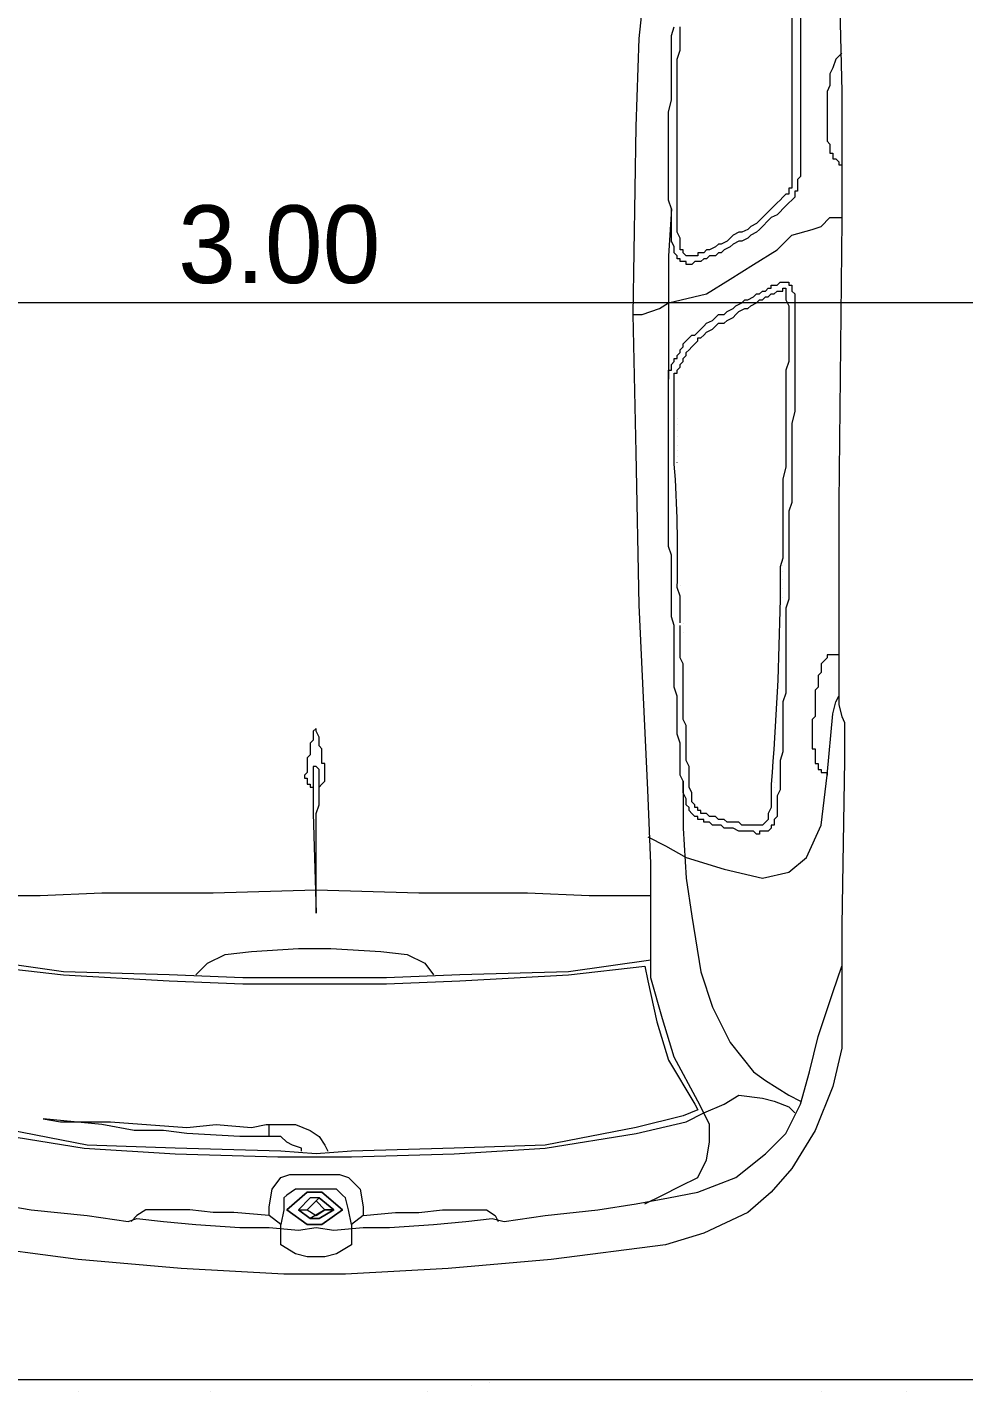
# Model space of a CAD drawing. Header units: millimetres. Extents: x 21 to 236, y 15 to 64.
# Drawn here: x 44.949 to 46.395, y 30.574 to 32.681 of the extents above; entities that cross this region are included whole.
import ezdxf

# ---------------------------------------------------------------- set-up
doc = ezdxf.new("R2010")
doc.units = ezdxf.units.MM
for name, color, linetype in [('PDF_Cota', 90, 'Continuous'), ('PDF_Desnível', 7, 'Continuous'), ('PDF_Mobiliário', 61, 'Continuous'), ('PDF_Text', 70, 'Continuous')]:
    doc.layers.add(name, color=color, linetype=linetype)
doc.layers.add('PDF_Grama', color=7, linetype='Continuous', true_color=0x397200)
doc.styles.add('PDF Comic Sans MS', font='comic.ttf')

msp = doc.modelspace()

# ---------------------------------------------------------------- linework, layer by layer
at = {"layer": 'PDF_Cota', "lineweight": 0}
msp.add_lwpolyline([(46.81810195479739, 32.25533246526144), (43.8992363547974, 32.25533246526144), (43.94002795479739, 32.25533246526144)], dxfattribs=at)
at = {"layer": 'PDF_Desnível', "lineweight": 9}
msp.add_lwpolyline([(46.85889355479739, 34.77534686526144), (46.85889355479739, 30.59194166526144), (43.85844475479739, 30.59194166526144)], dxfattribs=at)
at = {"layer": 'PDF_Grama', "lineweight": 20}
for points in [[(45.02780395479739, 30.57381206526144), (45.02780395479739, 30.57381206526144)], [(45.23176195479739, 30.57381206526144), (45.23176195479739, 30.57381206526144)], [(45.56715955479739, 30.57381206526144), (45.56715955479739, 30.57381206526144)], [(45.63514555479739, 30.58287686526144), (45.63514555479739, 30.58287686526144)], [(45.6623399547974, 30.58740926526144), (45.6623399547974, 30.58740926526144)], [(46.1745011547974, 30.57381206526144), (46.1745011547974, 30.57381206526144)], [(46.30594075479739, 30.57381206526144), (46.30594075479739, 30.57381206526144)]]:
    msp.add_lwpolyline(points, dxfattribs=at)
at = {"layer": 'PDF_Mobiliário', "lineweight": 9}
for points in [[(45.9116219547974, 31.24007486526144), (45.9116219547974, 31.30352846526144), (45.9116219547974, 31.38964406526144), (45.90708955479739, 31.50295406526144), (45.8934923547974, 31.78849526526144), (45.88895995479739, 32.02418006526144), (45.8844275547974, 32.23720286526144), (45.88895995479739, 32.52727646526144), (45.8934923547974, 32.66324846526144), (45.90708955479739, 32.79015566526144), (45.92068675479739, 32.85814166526144), (45.99320515479739, 33.08476166526144), (46.0249319547974, 33.20260406526144), (46.04759395479739, 33.29325206526144), (46.06119115479739, 33.37483526526144), (46.06119115479739, 33.39749726526144)], [(46.19716315479739, 32.96238686526144), (46.20622795479739, 32.58166526526144), (46.20622795479739, 32.38223966526144), (46.2016955547974, 31.94712926526144), (46.2016955547974, 31.66612046526144), (46.2016955547974, 31.63439366526144), (46.20622795479739, 31.61626406526144), (46.21076035479739, 31.60719926526144), (46.21076035479739, 31.54827806526144), (46.20622795479739, 31.29446366526144), (46.20622795479739, 31.14942686526144), (46.20622795479739, 31.10410286526144), (46.19263075479739, 31.04518166526144), (46.16543635479739, 30.97719566526144), (46.12917715479739, 30.91827446526144), (46.0974503547974, 30.88201526526144), (46.06119115479739, 30.85028846526144), (45.99320515479739, 30.81856166526144), (45.93428395479739, 30.80043206526144), (45.75752035479739, 30.77777006526144), (45.59888635479739, 30.76417286526144), (45.44025235479739, 30.75510806526144), (45.39492835479739, 30.75510806526144), (45.34507195479739, 30.75510806526144), (45.18643795479739, 30.76417286526144), (45.02780395479739, 30.77777006526144), (44.85557275479739, 30.80043206526144)], [(46.1427743547974, 32.70857246526144), (46.1427743547974, 32.67684566526144), (46.1427743547974, 32.64511886526144), (46.1427743547974, 32.61339206526144), (46.1427743547974, 32.58166526526144), (46.1427743547974, 32.55447086526144), (46.1427743547974, 32.53180886526144), (46.1427743547974, 32.51367926526144), (46.1427743547974, 32.49554966526144), (46.1427743547974, 32.48195246526144), (46.1427743547974, 32.47288766526144), (46.1427743547974, 32.46382286526144), (46.1427743547974, 32.45475806526144), (46.1427743547974, 32.45022566526144), (46.13824195479739, 32.44569326526144), (46.13824195479739, 32.44116086526144), (46.13824195479739, 32.43662846526144), (46.13824195479739, 32.43209606526144), (46.13824195479739, 32.42756366526145), (46.13370955479739, 32.42756366526145), (46.13370955479739, 32.42303126526144), (46.13370955479739, 32.41849886526144), (46.12917715479739, 32.41396646526144), (46.12464475479739, 32.40943406526144), (46.12011235479739, 32.40490166526144), (46.1155799547974, 32.40036926526144), (46.11104755479739, 32.39583686526144), (46.10651515479739, 32.39130446526144), (46.0974503547974, 32.38677206526144), (46.09291795479739, 32.38223966526144), (46.0838531547974, 32.37317486526144), (46.07932075479739, 32.36864246526144), (46.07478835479739, 32.36411006526144), (46.06572355479739, 32.35957766526144), (46.06119115479739, 32.35504526526144), (46.05212635479739, 32.35051286526144), (46.04759395479739, 32.35051286526144), (46.03852915479739, 32.34598046526144), (46.03399675479739, 32.34144806526144), (46.0249319547974, 32.33691566526144), (46.02039955479739, 32.33238326526144), (46.01586715479739, 32.33238326526144), (46.0113347547974, 32.32785086526144), (46.00226995479739, 32.32785086526144), (45.9977375547974, 32.32331846526144), (45.99320515479739, 32.32331846526144), (45.98867275479739, 32.31878606526144), (45.98414035479739, 32.31878606526144), (45.97960795479739, 32.31878606526144), (45.97507555479739, 32.31425366526144), (45.9705431547974, 32.31425366526144), (45.9660107547974, 32.31425366526144), (45.9660107547974, 32.31878606526144), (45.96147835479739, 32.31878606526144), (45.95694595479739, 32.31878606526144), (45.95694595479739, 32.32331846526144), (45.9524135547974, 32.32331846526144), (45.9524135547974, 32.32785086526144), (45.94788115479739, 32.33238326526144), (45.94788115479739, 32.33691566526144), (45.94788115479739, 32.34144806526144), (45.94334875479739, 32.35051286526144), (45.94334875479739, 32.35504526526144), (45.94334875479739, 32.36411006526144), (45.94334875479739, 32.37317486526144), (45.94334875479739, 32.38677206526144), (45.94334875479739, 32.40036926526144), (45.9388163547974, 32.41396646526144), (45.9388163547974, 32.43209606526144), (45.9388163547974, 32.44569326526144), (45.9388163547974, 32.46382286526144), (45.9388163547974, 32.48195246526144), (45.9388163547974, 32.50008206526144), (45.9388163547974, 32.51821166526144), (45.9388163547974, 32.53634126526144), (45.9388163547974, 32.54993846526144), (45.94334875479739, 32.56806806526144), (45.94334875479739, 32.58619766526144), (45.94334875479739, 32.59979486526144), (45.94334875479739, 32.61792446526144), (45.94334875479739, 32.63152166526145), (45.94334875479739, 32.64511886526144), (45.94334875479739, 32.65871606526144), (45.94334875479739, 32.66778086526144), (45.94788115479739, 32.68137806526144)], [(46.12917715479739, 32.70857246526144), (46.12917715479739, 32.67684566526144), (46.12917715479739, 32.64511886526144), (46.12917715479739, 32.61339206526144), (46.12917715479739, 32.58166526526144), (46.12917715479739, 32.55447086526144), (46.12917715479739, 32.53180886526144), (46.12917715479739, 32.51367926526144), (46.12917715479739, 32.49554966526144), (46.12917715479739, 32.48195246526144), (46.12917715479739, 32.47288766526144), (46.12917715479739, 32.46382286526144), (46.12917715479739, 32.45475806526144), (46.12917715479739, 32.45022566526144), (46.12917715479739, 32.44569326526144), (46.12917715479739, 32.44116086526144), (46.12917715479739, 32.43662846526144), (46.12917715479739, 32.43209606526144), (46.12464475479739, 32.43209606526144), (46.12464475479739, 32.42756366526145), (46.12464475479739, 32.42303126526144), (46.12011235479739, 32.42303126526144), (46.1155799547974, 32.41849886526144), (46.11104755479739, 32.41396646526144), (46.10651515479739, 32.40943406526144), (46.10198275479739, 32.40490166526144), (46.0974503547974, 32.40036926526144), (46.09291795479739, 32.39583686526144), (46.0838531547974, 32.38677206526144), (46.07932075479739, 32.38223966526144), (46.07478835479739, 32.37770726526144), (46.06572355479739, 32.37317486526144), (46.06119115479739, 32.36864246526144), (46.05212635479739, 32.36411006526144), (46.04759395479739, 32.36411006526144), (46.03852915479739, 32.35957766526144), (46.03399675479739, 32.35504526526144), (46.0294643547974, 32.35051286526144), (46.02039955479739, 32.34598046526144), (46.01586715479739, 32.34598046526144), (46.0113347547974, 32.34144806526144), (46.00226995479739, 32.33691566526144), (45.9977375547974, 32.33691566526144), (45.99320515479739, 32.33238326526144), (45.98867275479739, 32.33238326526144), (45.98414035479739, 32.33238326526144), (45.98414035479739, 32.32785086526144), (45.97960795479739, 32.32785086526144), (45.97507555479739, 32.32785086526144), (45.9705431547974, 32.32785086526144), (45.9660107547974, 32.32785086526144), (45.96147835479739, 32.33238326526144), (45.96147835479739, 32.33691566526144), (45.95694595479739, 32.33691566526144), (45.95694595479739, 32.34144806526144), (45.95694595479739, 32.34598046526144), (45.95694595479739, 32.35051286526144), (45.95694595479739, 32.35504526526144), (45.9524135547974, 32.36411006526144), (45.9524135547974, 32.37770726526144), (45.9524135547974, 32.38677206526144), (45.9524135547974, 32.40036926526144), (45.9524135547974, 32.41396646526144), (45.9524135547974, 32.43209606526144), (45.9524135547974, 32.44569326526144), (45.9524135547974, 32.46382286526144), (45.9524135547974, 32.48195246526144), (45.9524135547974, 32.50008206526144), (45.9524135547974, 32.51821166526144), (45.9524135547974, 32.53634126526144), (45.9524135547974, 32.54993846526144), (45.9524135547974, 32.56806806526144), (45.9524135547974, 32.58619766526144), (45.9524135547974, 32.59979486526144), (45.9524135547974, 32.61792446526144), (45.9524135547974, 32.63152166526145), (45.95694595479739, 32.64511886526144), (45.95694595479739, 32.65871606526144), (45.95694595479739, 32.66778086526144), (45.95694595479739, 32.68137806526144)], [(46.20622795479739, 32.64058646526144), (46.19716315479739, 32.63152166526145), (46.19263075479739, 32.61792446526144), (46.18809835479739, 32.60885966526144), (46.18809835479739, 32.59979486526144), (46.18809835479739, 32.59073006526144), (46.18356595479739, 32.58166526526144), (46.18356595479739, 32.57713286526144), (46.18356595479739, 32.56806806526144), (46.18356595479739, 32.56353566526144), (46.18356595479739, 32.55447086526144), (46.18356595479739, 32.54993846526144), (46.18356595479739, 32.54540606526144), (46.18356595479739, 32.54087366526144), (46.18356595479739, 32.53634126526144), (46.18356595479739, 32.53180886526144), (46.18356595479739, 32.52727646526144), (46.18356595479739, 32.52274406526144), (46.18356595479739, 32.51821166526144), (46.18356595479739, 32.51367926526144), (46.18356595479739, 32.50914686526144), (46.18356595479739, 32.50461446526144), (46.18809835479739, 32.50008206526144), (46.18809835479739, 32.49554966526144), (46.18809835479739, 32.49101726526144), (46.18809835479739, 32.48648486526144), (46.19263075479739, 32.48648486526144), (46.19263075479739, 32.48195246526144), (46.19263075479739, 32.47742006526144), (46.19716315479739, 32.47742006526144), (46.2016955547974, 32.47288766526144), (46.2016955547974, 32.46835526526144), (46.20622795479739, 32.46835526526144)], [(45.8844275547974, 32.23720286526144), (45.89802475479739, 32.23720286526144), (45.92521915479739, 32.24626766526144), (45.9388163547974, 32.25533246526144), (45.9977375547974, 32.26892966526144), (46.03399675479739, 32.29159166526144), (46.0702559547974, 32.31425366526144), (46.10651515479739, 32.33691566526144), (46.12917715479739, 32.35957766526144), (46.16090395479739, 32.36864246526144), (46.1745011547974, 32.37317486526144), (46.18809835479739, 32.38677206526144), (46.20622795479739, 32.38677206526144)], [(45.94334875479739, 32.40036926526144), (45.9388163547974, 32.32785086526144), (45.9388163547974, 32.24173526526144), (45.9388163547974, 32.16468446526144), (45.9388163547974, 32.13749006526144)], [(46.2016955547974, 31.71144446526144), (46.19716315479739, 31.71144446526144), (46.19263075479739, 31.71144446526144), (46.18809835479739, 31.71144446526144), (46.18356595479739, 31.71144446526144), (46.18356595479739, 31.70691206526144), (46.17903355479739, 31.70237966526144), (46.1745011547974, 31.69784726526144), (46.1745011547974, 31.69331486526144), (46.1745011547974, 31.68878246526144), (46.1745011547974, 31.68425006526144), (46.1699687547974, 31.67971766526144), (46.1699687547974, 31.67518526526144), (46.1699687547974, 31.67065286526144), (46.1699687547974, 31.66612046526144), (46.1699687547974, 31.66158806526144), (46.16543635479739, 31.65705566526144), (46.16543635479739, 31.65252326526144), (46.16543635479739, 31.64799086526144), (46.16543635479739, 31.64345846526144), (46.16543635479739, 31.63892606526144), (46.16543635479739, 31.63439366526144), (46.16543635479739, 31.62986126526144), (46.16543635479739, 31.62532886526144), (46.16543635479739, 31.62079646526144), (46.16543635479739, 31.61626406526144), (46.16090395479739, 31.61173166526144), (46.16090395479739, 31.60719926526144), (46.16090395479739, 31.60266686526144), (46.16090395479739, 31.59813446526144), (46.16090395479739, 31.59360206526144), (46.16090395479739, 31.58906966526144), (46.16090395479739, 31.58453726526144), (46.16090395479739, 31.58000486526144), (46.16090395479739, 31.57547246526144), (46.16090395479739, 31.57094006526144), (46.16090395479739, 31.56640766526144), (46.16543635479739, 31.56640766526144), (46.16543635479739, 31.56187526526144), (46.16543635479739, 31.55734286526144), (46.16543635479739, 31.55281046526144), (46.16543635479739, 31.54827806526144), (46.16543635479739, 31.54374566526144), (46.1699687547974, 31.54374566526144), (46.1699687547974, 31.53921326526144), (46.1699687547974, 31.53468086526144), (46.1745011547974, 31.53468086526144), (46.1745011547974, 31.53014846526144), (46.17903355479739, 31.53014846526144), (46.18356595479739, 31.53014846526144), (46.18356595479739, 31.52561606526144)], [(45.90708955479739, 31.43043566526144), (45.93428395479739, 31.41683846526144), (45.9660107547974, 31.39870886526144), (46.0249319547974, 31.38057926526144), (46.0838531547974, 31.36698206526144), (46.12464475479739, 31.37604686526144), (46.15183915479739, 31.39870886526144), (46.1745011547974, 31.44856526526144), (46.18356595479739, 31.52561606526144), (46.19263075479739, 31.62079646526144), (46.19716315479739, 31.63892606526144), (46.2016955547974, 31.64799086526144)], [(45.3994607547974, 31.50748646526144), (45.40399315479739, 31.51201886526144), (45.40852555479739, 31.51655126526144), (45.40852555479739, 31.52108366526144), (45.40852555479739, 31.52561606526144), (45.40852555479739, 31.53014846526144), (45.40852555479739, 31.53468086526144), (45.40852555479739, 31.53921326526144), (45.40852555479739, 31.54374566526144), (45.40399315479739, 31.54374566526144), (45.40399315479739, 31.54827806526144), (45.40399315479739, 31.55281046526144), (45.40399315479739, 31.55734286526144), (45.40399315479739, 31.56187526526144), (45.40399315479739, 31.56640766526144), (45.3994607547974, 31.57094006526144), (45.3994607547974, 31.57547246526144), (45.3994607547974, 31.58000486526144), (45.3994607547974, 31.58453726526144), (45.39492835479739, 31.59360206526144), (45.39492835479739, 31.59813446526144), (45.39039595479739, 31.59360206526144), (45.39039595479739, 31.58453726526144), (45.39039595479739, 31.58000486526144), (45.3858635547974, 31.57547246526144), (45.3858635547974, 31.57094006526144), (45.3858635547974, 31.56640766526144), (45.3858635547974, 31.56187526526144), (45.3858635547974, 31.55734286526144), (45.38133115479739, 31.55281046526144), (45.38133115479739, 31.54827806526144), (45.38133115479739, 31.54374566526144), (45.38133115479739, 31.53921326526144), (45.38133115479739, 31.53468086526144), (45.38133115479739, 31.53014846526144), (45.37679875479739, 31.52561606526144), (45.37679875479739, 31.52108366526144), (45.38133115479739, 31.52108366526144), (45.38133115479739, 31.51655126526144), (45.38133115479739, 31.51201886526144), (45.3858635547974, 31.51201886526144), (45.3858635547974, 31.50748646526144), (45.39039595479739, 31.50748646526144)], [(45.96147835479739, 31.51655126526144), (45.96147835479739, 31.44403286526144), (45.9660107547974, 31.36698206526144), (45.97507555479739, 31.30806086526144), (45.98867275479739, 31.22194526526144), (46.00680235479739, 31.16755646526144), (46.03399675479739, 31.11316766526144), (46.0702559547974, 31.06784366526144), (46.0883855547974, 31.05424646526144), (46.12464475479739, 31.03158446526144), (46.1427743547974, 31.02251966526144)], [(44.87823475479739, 31.33978766526144), (44.96888275479739, 31.33978766526144), (45.0640631547974, 31.34432006526144), (45.23629435479739, 31.34432006526144), (45.39492835479739, 31.34885246526144), (45.55356235479739, 31.34432006526144), (45.72126115479739, 31.34432006526144), (45.81644155479739, 31.33978766526144), (45.9116219547974, 31.33978766526144)], [(45.2090999547974, 31.21741286526144), (45.22722955479739, 31.23554246526144), (45.2544239547974, 31.24913966526144), (45.29521555479739, 31.25367206526144), (45.36773395479739, 31.25820446526144), (45.39492835479739, 31.25820446526144), (45.4175903547974, 31.25820446526144), (45.49464115479739, 31.25367206526144), (45.53543275479739, 31.24913966526144), (45.5626271547974, 31.23554246526144), (45.57622435479739, 31.21741286526144)], [(44.89636435479739, 30.97266326526144), (45.0368687547974, 30.95000126526144), (45.17737315479739, 30.94093646526144), (45.33600715479739, 30.93640406526144), (45.39492835479739, 30.93640406526144), (45.44931715479739, 30.93640406526144), (45.60795115479739, 30.94093646526144), (45.7484555547974, 30.95000126526144), (45.88895995479739, 30.97266326526144), (45.9660107547974, 30.99079286526144), (45.99320515479739, 31.00439006526144), (45.98414035479739, 31.02251966526144), (45.94788115479739, 31.09050566526144), (45.92975155479739, 31.14942686526144), (45.9116219547974, 31.21288046526144), (45.9116219547974, 31.24007486526144), (45.78471475479739, 31.22194526526144), (45.6170159547974, 31.21741286526144), (45.5037059547974, 31.21288046526144), (45.39492835479739, 31.21288046526144), (45.28161835479739, 31.21288046526144), (45.16830835479739, 31.21741286526144), (45.00514195479739, 31.22194526526144), (44.87823475479739, 31.24007486526144)], [(44.88729955479739, 31.23101006526144), (45.00514195479739, 31.21741286526144), (45.16830835479739, 31.20834806526144), (45.28161835479739, 31.20381566526144), (45.39492835479739, 31.20381566526144), (45.5037059547974, 31.20381566526144), (45.6170159547974, 31.20834806526144), (45.78471475479739, 31.21741286526144), (45.90255715479739, 31.23101006526144), (45.90708955479739, 31.20834806526144), (45.92068675479739, 31.14489446526144), (45.9388163547974, 31.08597326526144), (45.97960795479739, 31.01798726526144), (45.98414035479739, 31.00892246526144), (45.96147835479739, 30.99985766526144), (45.88895995479739, 30.98172806526144), (45.7484555547974, 30.95453366526144), (45.60795115479739, 30.95000126526144), (45.44931715479739, 30.94546886526144), (45.39492835479739, 30.94093646526144), (45.3405395547974, 30.94546886526144), (45.17737315479739, 30.95000126526144), (45.04140115479739, 30.95453366526144), (44.90089675479739, 30.98172806526144)], [(44.90089675479739, 30.86388566526144), (44.95528555479739, 30.85482086526144), (45.04140115479739, 30.84575606526144), (45.10485475479739, 30.83669126526144), (45.11845195479739, 30.84122366526144), (45.15924355479739, 30.83669126526144), (45.2090999547974, 30.83215886526144), (45.27708595479739, 30.82762646526144), (45.32240995479739, 30.82762646526144), (45.36773395479739, 30.82309406526144), (45.39492835479739, 30.82762646526144), (45.42212275479739, 30.82309406526144), (45.46744675479739, 30.82762646526144), (45.50823835479739, 30.82762646526144), (45.57622435479739, 30.83215886526144), (45.62608075479739, 30.83669126526144), (45.66687235479739, 30.84122366526144), (45.68500195479739, 30.83669126526144), (45.7484555547974, 30.84575606526144), (45.83003875479739, 30.85482086526144), (45.88895995479739, 30.86388566526144), (45.9388163547974, 30.87295046526144), (45.98414035479739, 30.88201526526144), (46.04306155479739, 30.90467726526144), (46.0883855547974, 30.94093646526144), (46.12011235479739, 30.97266326526144), (46.1427743547974, 31.01798726526144), (46.1563715547974, 31.06784366526144), (46.1699687547974, 31.12223246526144), (46.19263075479739, 31.19021846526144), (46.20622795479739, 31.23101006526144)], [(45.90255715479739, 30.86388566526144), (45.92975155479739, 30.87748286526144), (45.95694595479739, 30.89108006526144), (45.98414035479739, 30.90467726526144), (45.9977375547974, 30.93187166526144), (46.00226995479739, 30.95906606526144), (46.00226995479739, 30.98626046526144), (45.99320515479739, 31.00439006526144), (46.0249319547974, 31.01798726526144), (46.04759395479739, 31.03158446526144), (46.0838531547974, 31.02705206526144), (46.10198275479739, 31.02251966526144), (46.12464475479739, 31.01345486526144), (46.13370955479739, 31.00439006526144)], [(45.32240995479739, 30.96813086526144), (45.27708595479739, 30.96813086526144), (45.1955027547974, 30.97266326526144), (45.15924355479739, 30.97719566526144), (45.11391955479739, 30.97719566526144), (45.0640631547974, 30.98626046526144), (44.97341515479739, 30.99532526526144), (45.00060955479739, 30.99079286526144), (45.07766035479739, 30.99079286526144), (45.1955027547974, 30.98172806526144), (45.2408267547974, 30.98626046526144), (45.29521555479739, 30.98172806526144), (45.31787755479739, 30.98626046526144), (45.32240995479739, 30.98626046526144)], [(45.37226635479739, 30.94546886526144), (45.37226635479739, 30.95000126526144), (45.3586691547974, 30.95453366526144), (45.34960435479739, 30.95906606526144), (45.3405395547974, 30.96813086526144), (45.32240995479739, 30.96813086526144), (45.32240995479739, 30.98626046526144), (45.33147475479739, 30.98626046526144), (45.36320155479739, 30.98626046526144), (45.3858635547974, 30.97719566526144), (45.3994607547974, 30.96813086526144), (45.40852555479739, 30.95453366526144), (45.4130579547974, 30.94546886526144)], [(45.44931715479739, 30.83215886526144), (45.4447847547974, 30.85482086526144), (45.44025235479739, 30.87295046526144), (45.43571995479739, 30.87748286526144), (45.42665515479739, 30.88654766526144), (45.40399315479739, 30.88654766526144), (45.39492835479739, 30.88654766526144), (45.38133115479739, 30.88654766526144), (45.36320155479739, 30.88654766526144), (45.34960435479739, 30.87748286526144), (45.34507195479739, 30.87295046526144), (45.34507195479739, 30.85482086526144), (45.3405395547974, 30.83215886526144)], [(45.3994607547974, 30.87295046526144), (45.3858635547974, 30.87295046526144), (45.36773395479739, 30.85482086526144), (45.38133115479739, 30.85482086526144), (45.39492835479739, 30.84575606526144), (45.40852555479739, 30.85482086526144), (45.42212275479739, 30.85482086526144), (45.3994607547974, 30.84122366526144), (45.3858635547974, 30.84122366526144)], [(45.38133115479739, 30.85482086526144), (45.3994607547974, 30.87295046526144), (45.42212275479739, 30.85482086526144), (45.40852555479739, 30.85482086526144)], [(45.32240995479739, 30.84575606526144), (45.2680211547974, 30.85028846526144), (45.23629435479739, 30.85028846526144), (45.20003515479739, 30.85482086526144), (45.15017875479739, 30.85482086526144), (45.13204915479739, 30.85482086526144), (45.11845195479739, 30.84575606526144), (45.10938715479739, 30.83669126526144)], [(45.46744675479739, 30.84575606526144), (45.51730315479739, 30.85028846526144), (45.55356235479739, 30.85028846526144), (45.5898215547974, 30.85482086526144), (45.63967795479739, 30.85482086526144), (45.65780755479739, 30.85482086526144), (45.67140475479739, 30.84575606526144), (45.6759371547974, 30.83669126526144)]]:
    msp.add_lwpolyline(points, dxfattribs=at)
for points in [[(45.96147835479739, 32.19187886526144), (45.9660107547974, 32.19641126526144), (45.9705431547974, 32.20094366526144), (45.97507555479739, 32.20547606526144), (45.97960795479739, 32.20547606526144), (45.98414035479739, 32.21000846526144), (45.98867275479739, 32.21454086526144), (45.99320515479739, 32.21907326526144), (45.9977375547974, 32.22360566526145), (46.00680235479739, 32.22813806526144), (46.0113347547974, 32.23267046526144), (46.01586715479739, 32.23720286526144), (46.0249319547974, 32.23720286526144), (46.0294643547974, 32.24173526526144), (46.03852915479739, 32.24626766526144), (46.04306155479739, 32.25080006526144), (46.05212635479739, 32.25533246526144), (46.0566587547974, 32.25986486526144), (46.06119115479739, 32.25986486526144), (46.0702559547974, 32.26439726526144), (46.07478835479739, 32.26892966526144), (46.07932075479739, 32.26892966526144), (46.0838531547974, 32.27346206526144), (46.0883855547974, 32.27346206526144), (46.09291795479739, 32.27799446526144), (46.0974503547974, 32.27799446526144), (46.0974503547974, 32.28252686526144), (46.10198275479739, 32.28252686526144), (46.10651515479739, 32.28252686526144), (46.11104755479739, 32.28705926526144), (46.1155799547974, 32.28705926526144), (46.12011235479739, 32.28705926526144), (46.12464475479739, 32.28705926526144), (46.12464475479739, 32.28252686526144), (46.12917715479739, 32.28252686526144), (46.12917715479739, 32.27799446526144), (46.12917715479739, 32.27346206526144), (46.13370955479739, 32.26892966526144), (46.13370955479739, 32.26439726526144), (46.13370955479739, 32.25986486526144), (46.13370955479739, 32.25533246526144), (46.13370955479739, 32.24626766526144), (46.13370955479739, 32.23720286526144), (46.13370955479739, 32.22813806526144), (46.13370955479739, 32.21907326526144), (46.13370955479739, 32.20547606526144), (46.13370955479739, 32.19187886526144), (46.13370955479739, 32.18281406526144), (46.13370955479739, 32.16468446526144), (46.13370955479739, 32.15108726526144), (46.13370955479739, 32.13749006526144), (46.13370955479739, 32.11936046526144), (46.13370955479739, 32.10576326526144), (46.13370955479739, 32.08763366526144), (46.12917715479739, 32.06950406526144), (46.12917715479739, 32.05137446526144), (46.12917715479739, 32.03324486526144), (46.12917715479739, 32.01511526526144), (46.12917715479739, 31.99698566526144), (46.12917715479739, 31.98338846526144), (46.12917715479739, 31.96525886526144), (46.12917715479739, 31.94712926526144), (46.12464475479739, 31.93353206526144), (46.12464475479739, 31.91540246526144), (46.12464475479739, 31.90180526526144), (46.12464475479739, 31.88820806526144), (46.12464475479739, 31.87461086526144), (46.12464475479739, 31.86101366526144), (46.12464475479739, 31.84741646526144), (46.12464475479739, 31.83835166526144), (46.12464475479739, 31.82475446526144), (46.12464475479739, 31.81115726526144), (46.12464475479739, 31.79756006526144), (46.12011235479739, 31.78396286526144), (46.12011235479739, 31.76583326526144), (46.12011235479739, 31.75223606526144), (46.12011235479739, 31.73863886526144), (46.12011235479739, 31.72504166526144), (46.12011235479739, 31.70691206526144), (46.12011235479739, 31.69331486526144), (46.12011235479739, 31.67971766526144), (46.12011235479739, 31.66612046526144), (46.12011235479739, 31.65252326526144), (46.1155799547974, 31.63892606526144), (46.1155799547974, 31.62532886526144), (46.1155799547974, 31.61173166526144), (46.1155799547974, 31.59813446526144), (46.1155799547974, 31.58453726526144), (46.1155799547974, 31.57547246526144), (46.1155799547974, 31.56187526526144), (46.11104755479739, 31.54827806526144), (46.11104755479739, 31.53921326526144), (46.11104755479739, 31.53014846526144), (46.11104755479739, 31.52108366526144), (46.11104755479739, 31.51201886526144), (46.11104755479739, 31.50295406526144), (46.10651515479739, 31.49388926526144), (46.10651515479739, 31.48482446526144), (46.10651515479739, 31.48029206526144), (46.10651515479739, 31.47122726526144), (46.10651515479739, 31.46669486526144), (46.10651515479739, 31.46216246526144), (46.10198275479739, 31.45763006526144), (46.10198275479739, 31.45309766526144), (46.10198275479739, 31.44856526526144), (46.0974503547974, 31.44856526526144), (46.0974503547974, 31.44403286526144), (46.09291795479739, 31.43950046526144), (46.0883855547974, 31.43950046526144), (46.0838531547974, 31.43950046526144), (46.07932075479739, 31.43950046526144), (46.07932075479739, 31.43496806526144), (46.07478835479739, 31.43496806526144), (46.0702559547974, 31.43950046526144), (46.06572355479739, 31.43950046526144), (46.06119115479739, 31.43950046526144), (46.0566587547974, 31.43950046526144), (46.05212635479739, 31.43950046526144), (46.04759395479739, 31.43950046526144), (46.03852915479739, 31.44403286526144), (46.03399675479739, 31.44403286526144), (46.0294643547974, 31.44403286526144), (46.0249319547974, 31.44403286526144), (46.02039955479739, 31.44856526526144), (46.0113347547974, 31.44856526526144), (46.00680235479739, 31.44856526526144), (46.00226995479739, 31.45309766526144), (45.9977375547974, 31.45309766526144), (45.99320515479739, 31.45309766526144), (45.99320515479739, 31.45763006526144), (45.98867275479739, 31.45763006526144), (45.98414035479739, 31.45763006526144), (45.98414035479739, 31.46216246526144), (45.97960795479739, 31.46216246526144), (45.97507555479739, 31.46669486526144), (45.9705431547974, 31.47122726526144), (45.9705431547974, 31.47575966526144), (45.9660107547974, 31.48029206526144), (45.9660107547974, 31.48482446526144), (45.9660107547974, 31.48935686526144), (45.96147835479739, 31.49842166526144), (45.96147835479739, 31.50295406526144), (45.96147835479739, 31.51655126526144), (45.95694595479739, 31.52561606526144), (45.95694595479739, 31.53468086526144), (45.95694595479739, 31.54827806526144), (45.95694595479739, 31.56187526526144), (45.95694595479739, 31.57547246526144), (45.9524135547974, 31.58906966526144), (45.9524135547974, 31.59813446526144), (45.9524135547974, 31.61173166526144), (45.9524135547974, 31.62532886526144), (45.9524135547974, 31.63439366526144), (45.9524135547974, 31.64799086526144), (45.94788115479739, 31.66158806526144), (45.94788115479739, 31.67065286526144), (45.94788115479739, 31.68425006526144), (45.94788115479739, 31.69784726526144), (45.94788115479739, 31.70691206526144), (45.94788115479739, 31.72050926526144), (45.94788115479739, 31.73410646526144), (45.94788115479739, 31.74317126526144), (45.94788115479739, 31.75676846526144), (45.94334875479739, 31.77036566526144), (45.94334875479739, 31.78849526526144), (45.94334875479739, 31.80209246526144), (45.94334875479739, 31.81568966526144), (45.94334875479739, 31.83381926526144), (45.94334875479739, 31.84741646526144), (45.94334875479739, 31.86554606526144), (45.9388163547974, 31.87914326526144), (45.9388163547974, 31.89274046526144), (45.9388163547974, 31.91087006526144), (45.9388163547974, 31.92446726526144), (45.9388163547974, 31.93806446526144), (45.9388163547974, 31.94712926526144), (45.9388163547974, 31.96072646526144), (45.9388163547974, 31.97432366526144), (45.9388163547974, 31.98338846526144), (45.9388163547974, 31.99245326526144), (45.9388163547974, 32.00605046526144), (45.9388163547974, 32.01511526526144), (45.9388163547974, 32.02418006526144), (45.9388163547974, 32.03324486526144), (45.9388163547974, 32.04684206526144), (45.9388163547974, 32.05590686526144), (45.9388163547974, 32.06497166526144), (45.9388163547974, 32.07403646526144), (45.9388163547974, 32.08310126526144), (45.9388163547974, 32.09216606526144), (45.9388163547974, 32.09669846526144), (45.9388163547974, 32.10576326526144), (45.9388163547974, 32.11482806526144), (45.9388163547974, 32.11936046526144), (45.9388163547974, 32.12842526526144), (45.9388163547974, 32.13295766526144), (45.9388163547974, 32.13749006526144), (45.9388163547974, 32.14202246526144), (45.9388163547974, 32.14655486526144), (45.9388163547974, 32.15108726526144), (45.94334875479739, 32.15108726526144), (45.94334875479739, 32.15561966526144), (45.94334875479739, 32.16015206526144), (45.94788115479739, 32.16468446526144), (45.94788115479739, 32.16921686526144), (45.9524135547974, 32.16921686526144), (45.9524135547974, 32.17374926526144), (45.95694595479739, 32.17828166526144), (45.95694595479739, 32.18281406526144), (45.96147835479739, 32.18734646526144)], [(45.39492835479739, 31.31259326526144), (45.39492835479739, 31.46669486526144), (45.3994607547974, 31.48029206526144), (45.3994607547974, 31.53468086526144), (45.39492835479739, 31.53921326526144), (45.39039595479739, 31.53921326526144), (45.39039595479739, 31.53468086526144), (45.39039595479739, 31.48029206526144), (45.39039595479739, 31.46669486526144)], [(45.39492835479739, 30.78230246526144), (45.38133115479739, 30.78230246526144), (45.36320155479739, 30.78683486526144), (45.3405395547974, 30.80043206526144), (45.3405395547974, 30.81402926526144), (45.3405395547974, 30.83215886526144), (45.32240995479739, 30.84575606526144), (45.32240995479739, 30.85935326526144), (45.3269423547974, 30.88654766526144), (45.3405395547974, 30.90467726526144), (45.35413675479739, 30.90920966526144), (45.39492835479739, 30.90920966526144), (45.43118755479739, 30.90920966526144), (45.4447847547974, 30.90467726526144), (45.46291435479739, 30.88654766526144), (45.46744675479739, 30.85935326526144), (45.46744675479739, 30.84575606526144), (45.44931715479739, 30.83215886526144), (45.44931715479739, 30.81402926526144), (45.44931715479739, 30.80043206526144), (45.42665515479739, 30.78683486526144), (45.40852555479739, 30.78230246526144)], [(45.38133115479739, 30.88201526526144), (45.34960435479739, 30.85482086526144), (45.38133115479739, 30.83215886526144), (45.40399315479739, 30.83215886526144), (45.43571995479739, 30.85482086526144), (45.40399315479739, 30.88201526526144)], [(45.38133115479739, 30.83215886526144), (45.34960435479739, 30.85482086526144), (45.38133115479739, 30.88201526526144), (45.40399315479739, 30.88201526526144), (45.43571995479739, 30.85482086526144), (45.40399315479739, 30.83215886526144)], [(45.38133115479739, 30.85482086526144), (45.39492835479739, 30.86841806526144), (45.40852555479739, 30.85482086526144), (45.3858635547974, 30.84122366526144), (45.3994607547974, 30.84122366526144), (45.42212275479739, 30.85482086526144), (45.3994607547974, 30.87295046526144), (45.3858635547974, 30.87295046526144), (45.36773395479739, 30.85482086526144), (45.3858635547974, 30.84122366526144), (45.36773395479739, 30.85482086526144)]]:
    msp.add_lwpolyline(points, close=True, dxfattribs=at)
msp.add_lwpolyline([(45.95694595479739, 31.76130086526144), (45.95694595479739, 31.77489806526144), (45.95694595479739, 31.78849526526144), (45.95694595479739, 31.80209246526144), (45.9524135547974, 31.81568966526144, 0.02379604162863826), (45.94788115479739, 32.00605046526144), (45.94788115479739, 32.01511526526144), (45.94788115479739, 32.02418006526144), (45.94788115479739, 32.03324486526144), (45.94788115479739, 32.04684206526144), (45.94788115479739, 32.05590686526144), (45.94788115479739, 32.06497166526144), (45.94788115479739, 32.07403646526144), (45.94788115479739, 32.08310126526144), (45.94788115479739, 32.09216606526144), (45.94788115479739, 32.09669846526144), (45.94788115479739, 32.10576326526144), (45.94788115479739, 32.11482806526144), (45.94788115479739, 32.11936046526144), (45.94788115479739, 32.12389286526144), (45.94788115479739, 32.13295766526144), (45.94788115479739, 32.13749006526144), (45.94788115479739, 32.14202246526144), (45.94788115479739, 32.14655486526144), (45.9524135547974, 32.14655486526144), (45.9524135547974, 32.15108726526144), (45.95694595479739, 32.15561966526144), (45.95694595479739, 32.16015206526144), (45.96147835479739, 32.16468446526144), (45.96147835479739, 32.16921686526144), (45.9660107547974, 32.17374926526144), (45.9660107547974, 32.17828166526144), (45.9705431547974, 32.18281406526144), (45.97507555479739, 32.18734646526144), (45.97960795479739, 32.19187886526144), (45.98414035479739, 32.19641126526144), (45.98414035479739, 32.20094366526144), (45.98867275479739, 32.20094366526144), (45.99320515479739, 32.20547606526144), (45.9977375547974, 32.21000846526144), (46.00680235479739, 32.21454086526144), (46.0113347547974, 32.21907326526144), (46.01586715479739, 32.22360566526145), (46.0249319547974, 32.22360566526145), (46.0294643547974, 32.22813806526144), (46.03852915479739, 32.23267046526144), (46.04306155479739, 32.23720286526144), (46.04759395479739, 32.24173526526144), (46.0566587547974, 32.24626766526144), (46.06119115479739, 32.24626766526144), (46.06572355479739, 32.25080006526144), (46.07478835479739, 32.25533246526144), (46.07932075479739, 32.25986486526144), (46.0838531547974, 32.25986486526144), (46.0883855547974, 32.26439726526144), (46.09291795479739, 32.26439726526144), (46.0974503547974, 32.26892966526144), (46.10198275479739, 32.26892966526144), (46.10651515479739, 32.27346206526144), (46.11104755479739, 32.27346206526144), (46.1155799547974, 32.27346206526144), (46.1155799547974, 32.27799446526144), (46.12011235479739, 32.27799446526144), (46.12011235479739, 32.27346206526144), (46.12011235479739, 32.26892966526144), (46.12011235479739, 32.26439726526144), (46.12011235479739, 32.25986486526144), (46.12464475479739, 32.25080006526144), (46.12464475479739, 32.24626766526144), (46.12464475479739, 32.23720286526144), (46.12464475479739, 32.22813806526144), (46.12464475479739, 32.21907326526144), (46.12464475479739, 32.20547606526144), (46.12464475479739, 32.19187886526144), (46.12464475479739, 32.18281406526144), (46.12464475479739, 32.16468446526144), (46.12011235479739, 32.15108726526144), (46.12011235479739, 32.13749006526144), (46.12011235479739, 32.11936046526144), (46.12011235479739, 32.10576326526144), (46.12011235479739, 32.08763366526144), (46.12011235479739, 32.06950406526144), (46.12011235479739, 32.05137446526144), (46.12011235479739, 32.03324486526144), (46.12011235479739, 32.01511526526144), (46.12011235479739, 32.00151806526144), (46.1155799547974, 31.98338846526144), (46.1155799547974, 31.96525886526144), (46.1155799547974, 31.94712926526144), (46.1155799547974, 31.93353206526144), (46.1155799547974, 31.91993486526144), (46.1155799547974, 31.90180526526144), (46.1155799547974, 31.88820806526144), (46.1155799547974, 31.87461086526144), (46.1155799547974, 31.86101366526144), (46.11104755479739, 31.84741646526144), (46.11104755479739, 31.83835166526144), (46.11104755479739, 31.82475446526144), (46.11104755479739, 31.81115726526144), (46.11104755479739, 31.79756006526144, -0.01659502614113938), (46.0974503547974, 31.51201886526144), (46.0974503547974, 31.50295406526144), (46.0974503547974, 31.49388926526144), (46.0974503547974, 31.48482446526144), (46.0974503547974, 31.48029206526144), (46.0974503547974, 31.47575966526144), (46.09291795479739, 31.46669486526144), (46.09291795479739, 31.46216246526144), (46.09291795479739, 31.45763006526144), (46.0883855547974, 31.45309766526144), (46.0838531547974, 31.44856526526144), (46.07932075479739, 31.44856526526144), (46.07478835479739, 31.44856526526144), (46.0702559547974, 31.44856526526144), (46.06572355479739, 31.44856526526144), (46.06119115479739, 31.44856526526144), (46.0566587547974, 31.44856526526144), (46.05212635479739, 31.44856526526144), (46.04759395479739, 31.45309766526144), (46.04306155479739, 31.45309766526144), (46.03852915479739, 31.45309766526144), (46.0294643547974, 31.45309766526144), (46.0249319547974, 31.45763006526144), (46.02039955479739, 31.45763006526144), (46.01586715479739, 31.45763006526144), (46.0113347547974, 31.46216246526144), (46.00680235479739, 31.46216246526144), (46.00226995479739, 31.46216246526144), (45.9977375547974, 31.46669486526144), (45.99320515479739, 31.46669486526144), (45.98867275479739, 31.46669486526144), (45.98867275479739, 31.47122726526144), (45.98414035479739, 31.47122726526144), (45.98414035479739, 31.47575966526144), (45.97960795479739, 31.47575966526144), (45.97960795479739, 31.48029206526144), (45.97507555479739, 31.48482446526144), (45.97507555479739, 31.49388926526144), (45.97507555479739, 31.49842166526144), (45.9705431547974, 31.50748646526144), (45.9705431547974, 31.51655126526144), (45.9705431547974, 31.52561606526144), (45.9705431547974, 31.53921326526144), (45.9660107547974, 31.54827806526144), (45.9660107547974, 31.56187526526144), (45.9660107547974, 31.57547246526144), (45.9660107547974, 31.58906966526144), (45.9660107547974, 31.60266686526144), (45.96147835479739, 31.61173166526144), (45.96147835479739, 31.62532886526144), (45.96147835479739, 31.63892606526144), (45.96147835479739, 31.64799086526144), (45.96147835479739, 31.66158806526144), (45.96147835479739, 31.67518526526144), (45.96147835479739, 31.68425006526144), (45.96147835479739, 31.69784726526144), (45.95694595479739, 31.70691206526144), (45.95694595479739, 31.72050926526144), (45.95694595479739, 31.73410646526144), (45.95694595479739, 31.74770366526144), (45.95694595479739, 31.75676846526144)], format="xyb", dxfattribs=at)
for points in [[(45.95566178990539, 32.15717872021344), (45.95566428272539, 32.15718352455744), (45.9556667755454, 32.15718832890144), (45.9556693136894, 32.15719313324544)], [(45.9524124670214, 32.07646125393744), (45.9524124216974, 32.07646379208144), (45.9524123763734, 32.07646633022544), (45.95241233104939, 32.07646886836944)], [(45.9524125576694, 32.06738670927744), (45.9524125123454, 32.06738992728144), (45.9524125123454, 32.06739319060944), (45.9524124670214, 32.06739645393744)], [(45.95241269364139, 32.05831103151744), (45.95241264831739, 32.05831465743744), (45.95241260299339, 32.05831828335744), (45.9524125576694, 32.05832190927744)], [(45.95241287493739, 32.04923426598144), (45.95241282961339, 32.04923825449345), (45.95241278428939, 32.04924224300544), (45.95241269364139, 32.04924623151744)], [(45.9524130109094, 32.03562297021744), (45.9524129655854, 32.03562768391344), (45.95241292026139, 32.03563235228544), (45.95241287493739, 32.03563706598144)], [(45.9524131468814, 32.02654185357744), (45.9524131015574, 32.02654729245744), (45.9524130562334, 32.02655273133744), (45.9524130109094, 32.02655817021744)], [(45.9524132828534, 32.01746078226144), (45.9524132375294, 32.01746622114144), (45.9524131922054, 32.01747161469744), (45.9524131468814, 32.01747705357744)], [(45.95241337350139, 32.00837966562144), (45.95241332817739, 32.00838510450144), (45.95241332817739, 32.00839054338144), (45.9524132828534, 32.00839598226144)], [(46.11558661742539, 31.90446029985744), (46.11558657210139, 31.90445848689744), (46.11558652677739, 31.90445667393744), (46.1155864361294, 31.90445486097744)], [(46.1155867987214, 31.91806185096144), (46.11558670807339, 31.91806040059344), (46.11558666274939, 31.91805895022544), (46.11558661742539, 31.91805749985744)], [(46.1155862095094, 31.87725289186944), (46.11558611886139, 31.87725035372544), (46.11558602821339, 31.87724781558144), (46.1155859375654, 31.87724527743744)], [(46.1155864361294, 31.89085766097744), (46.1155863454814, 31.89085512283344), (46.1155862548334, 31.89085258468944), (46.1155862095094, 31.89085009186944)], [(46.1155859375654, 31.86364807743744), (46.1155858469174, 31.86364481410944), (46.1155857109454, 31.86364155078144), (46.1155856202974, 31.86363828745344)], [(46.11558530302939, 31.84096654279344), (46.1155852123814, 31.84096291687344), (46.1155851217334, 31.84095929095344), (46.11558498576139, 31.84095566503344)], [(46.1155856202974, 31.85004108745344), (46.11558552964939, 31.85003782412544), (46.11558543900139, 31.85003460612144), (46.11558530302939, 31.85003134279344)], [(45.9569337173174, 31.81848257546544), (45.9569336719934, 31.81848361791744), (45.9569336266694, 31.81848470569344), (45.9569335360214, 31.81848579346944)], [(46.11558498576139, 31.82735846503344), (46.11558489511339, 31.82735483911344), (46.1155847591414, 31.82735121319344), (46.1155846684934, 31.82734763259744)], [(45.95693439717739, 31.80487014660144), (45.9569341705574, 31.80487522288944), (45.95693394393739, 31.80488029917744), (45.9569337173174, 31.80488537546544)], [(46.11558439654939, 31.80014344261344), (46.11558435122539, 31.80014126706144), (46.11558426057739, 31.80013909150944), (46.11558421525339, 31.80013691595744)], [(46.1155846684934, 31.81375043259744), (46.1155845778454, 31.81374716926944), (46.1155844871974, 31.81374390594144), (46.11558439654939, 31.81374064261344)], [(45.95693543962939, 31.79124910617744), (45.95693512236139, 31.79125703787744), (45.9569347597694, 31.79126501490144), (45.95693439717739, 31.79127294660144)], [(45.95693639143339, 31.77309779598144), (45.9569360741654, 31.77310500249744), (45.95693575689739, 31.77311225433744), (45.95693543962939, 31.77311950617744)], [(45.9614694712934, 31.75948319156544), (45.9614692446734, 31.75948899303744), (45.96146901805339, 31.75949479450944), (45.9614687914334, 31.75950059598144)], [(45.9614698338854, 31.74587624690544), (45.96146974323739, 31.74587951023344), (45.96146960726539, 31.74588277356144), (45.9614694712934, 31.74588599156544)], [(46.10201665714939, 31.50609606091344), (46.1020164305294, 31.50609320550144), (46.10201620390939, 31.50609030476544), (46.1020159772894, 31.50608740402944)], [(46.10201688376939, 31.51516412424144), (46.10201683844539, 31.51516303646544), (46.10201674779739, 31.51516194868944), (46.10201665714939, 31.51516086091344)]]:
    msp.add_open_spline(points, degree=3, dxfattribs=at)

# ---------------------------------------------------------------- texts
at = {"layer": 'PDF_Text', "insert": (45.1819055547974, 32.28403900491613), "char_height": 0.120030451509375, "attachment_point": 7, "style": 'PDF Comic Sans MS'}
msp.add_mtext('3.00', dxfattribs=at)

doc.saveas('drawing.dxf')
